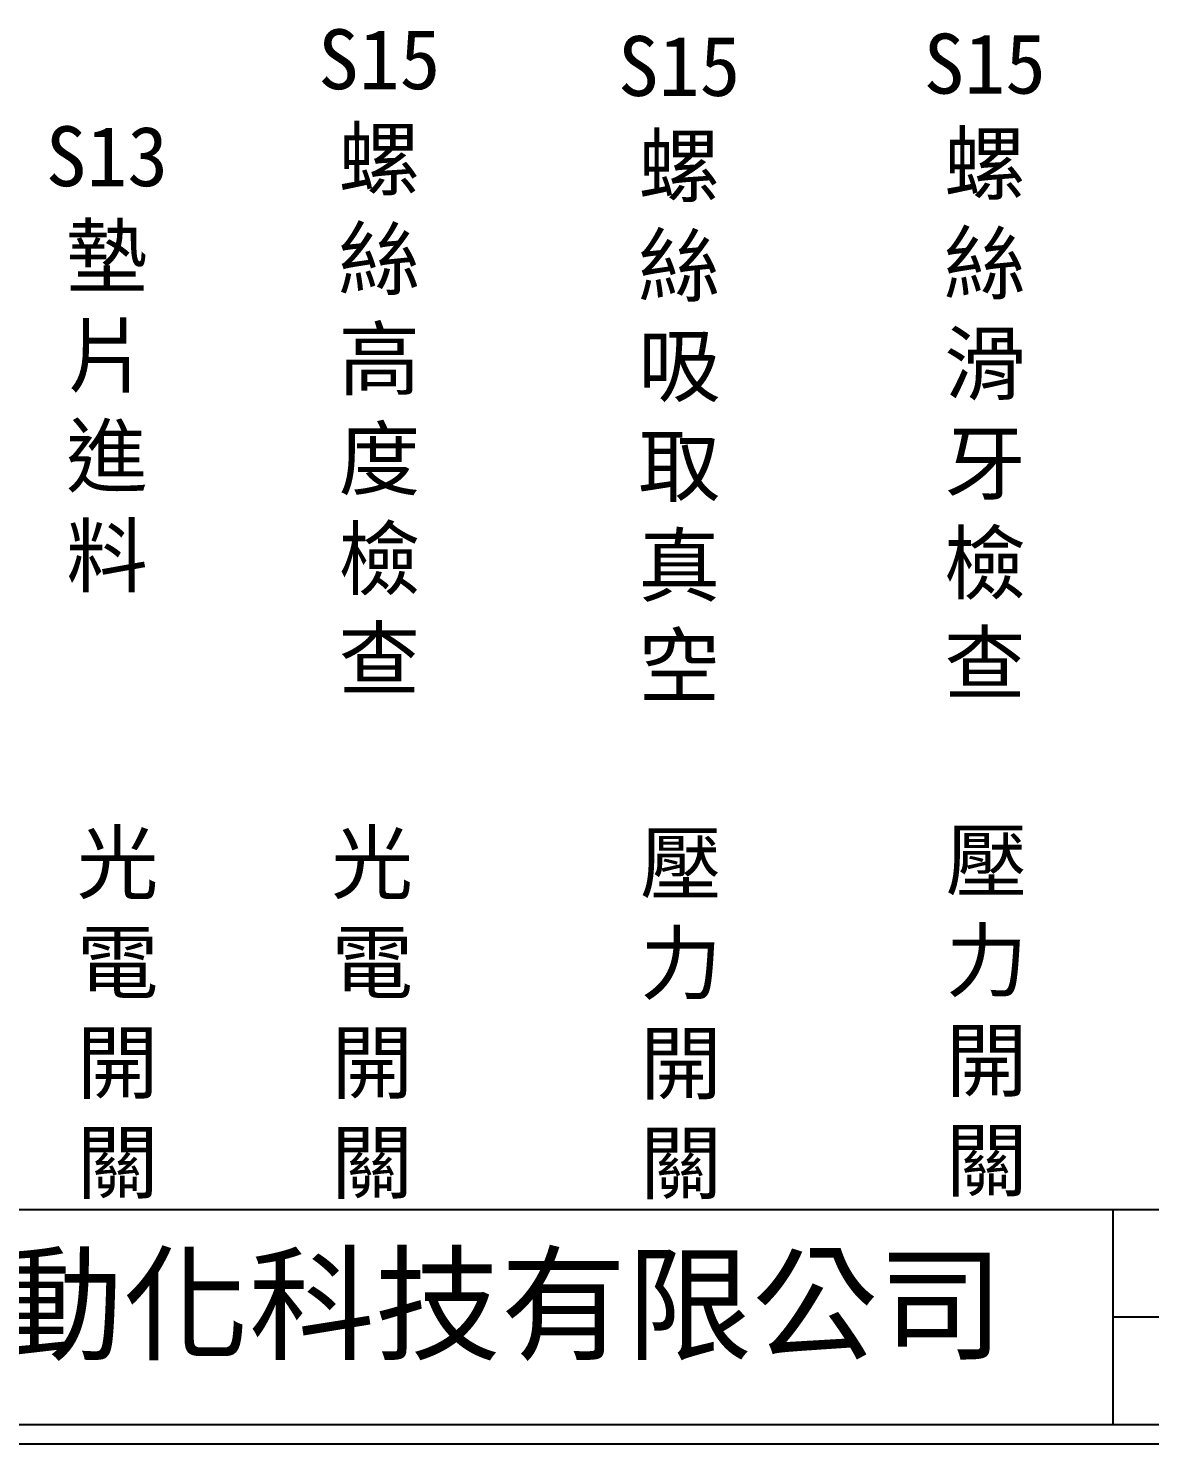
# Model space of a CAD drawing. Extents: x 325 to 612, y 3 to 207.
# Drawn here: x 390.5 to 463.4, y 3 to 95.1 of the extents above; entities that cross this region are included whole.
import ezdxf

# ---------------------------------------------------------------- set-up
doc = ezdxf.new("R2010")
doc.units = 0
doc.layers.add('圖框層', color=7, linetype='CONTINUOUS')
doc.layers.add('標尺寸層', color=3, linetype='CONTINUOUS')
doc.styles.add('CNS', font='romanc.shx', dxfattribs={"bigfont": 'chineset.shx'})
doc.styles.add('STSL', font='kaiu.ttf')

msp = doc.modelspace()

# ---------------------------------------------------------------- linework, layer by layer
at = {"layer": '圖框層', "color": 7}
for p, q in [((326.569, 18.25), (611.07, 18.25)), ((461.07, 4.25), (461.07, 18.25)), ((461.07, 11.25), (611.07, 11.25)), ((326.569, 4.25), (611.07, 4.25)), ((325.319, 3), (612.319, 3))]:
    msp.add_line(p, q, dxfattribs=at)

# ---------------------------------------------------------------- texts
at = {"layer": '圖框層', "color": 4, "style": 'STSL'}
msp.add_text('泓陞自動化科技有限公司', height=6, dxfattribs=at).set_placement((363.923, 9.076))
at = {"layer": '標尺寸層', "color": 7, "char_height": 3.9, "width": 4.96081, "attachment_point": 5, "style": 'CNS'}
for s, insert in [('{\\fDFKai-SB|b0|i0|c136|p65;S15螺絲高度檢查}', (413.32, 73.482)), ('{\\fDFKai-SB|b0|i0|c136|p65;S15螺絲吸取真空}', (432.833, 73.017)), ('{\\fDFKai-SB|b0|i0|c136|p65;S15螺絲滑牙檢查}', (452.716, 73.196)), ('{\\fDFKai-SB|b0|i0|c136|p65;S13墊片進料}', (395.601, 73.584)), ('{\\fDFKai-SB|b0|i0|c136|p65;光電開關}', (396.293, 30.852)), ('{\\fDFKai-SB|b0|i0|c136|p65;光電開關}', (412.857, 30.852)), ('{\\fDFKai-SB|b0|i0|c136|p65;壓力開關}', (432.948, 30.812)), ('{\\fDFKai-SB|b0|i0|c136|p65;壓力開關}', (452.831, 30.991))]:
    msp.add_mtext(s, dxfattribs=dict(at, insert=insert))

doc.saveas('drawing.dxf')
